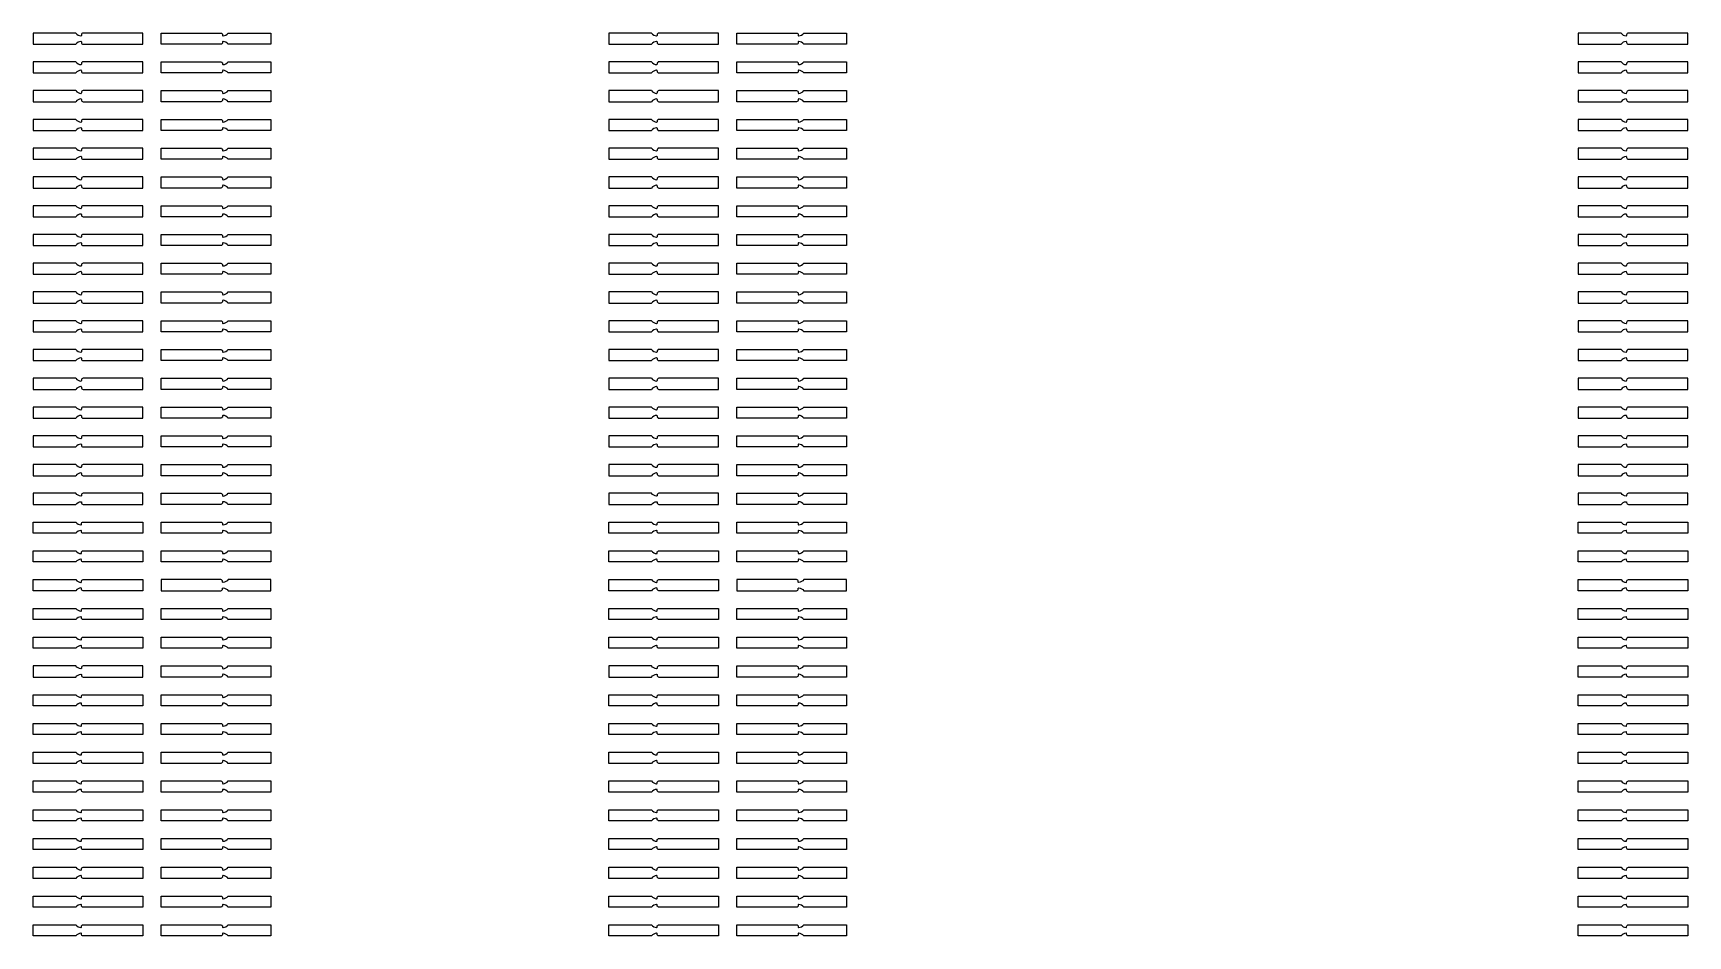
# Model space of a CAD drawing. Extents: x 15393 to 105743, y 58698 to 87977.
# Drawn here: x 58672 to 59563, y 59187 to 59673 of the extents above; entities that cross this region are included whole.
import ezdxf

# ---------------------------------------------------------------- set-up
doc = ezdxf.new("R2010")
doc.units = 13
doc.header["$MEASUREMENT"] = 0
doc.layers.add('Trap Layer', color=80, linetype='Continuous')

# ---------------------------------------------------------------- blocks, each defined once
blk = doc.blocks.new('*U144')
at = {"layer": 'Trap Layer'}
for p, q in [((2.5, 3), (-29.5, 3)), ((-29.5, 3), (-29.5, -3)), ((3.5, 1.76), (3.5, 2)), ((29.5, 3), (6.5, 3)), ((29.5, -3), (29.5, 3)), ((-29.5, -3), (2.5, -3)), ((3.5, -2), (3.5, -1.76)), ((6.5, -3), (29.5, -3))]:
    blk.add_line(p, q, dxfattribs=at)
for centre, radius, start, end in [((2.5, 2), 1, 0, 90), ((3.75, 1.76), 0.25, 180, 274.09604), ((3.5, 5.25), 3.75, 274.09604, 323.1301), ((2.5, -2), 1, 270, 0), ((3.75, -1.76), 0.25, 85.90396, 180), ((3.5, -5.25), 3.75, 36.8699, 85.90396)]:
    blk.add_arc(centre, radius, start, end, dxfattribs=at)
blk = doc.blocks.new('*U143')
at = {"layer": 'Trap Layer', "color": 0, "linetype": 'ByBlock', "lineweight": -2, "transparency": 16777216}
for p in [(0, 0), (0, -15.5), (0, -31), (0, -46.5), (0, -62), (0, -77.5), (0, -93), (0, -108.5), (0, -124), (0, -139.5), (0, -155), (0, -170.5), (0, -186), (0, -201.5), (0, -217), (0, -232.5)]:
    blk.add_blockref('*U144', p, dxfattribs=at)
blk = doc.blocks.new('*U148')
at = {"layer": 'Trap Layer'}
for p, q in [((2.5, 3), (-29.5, 3)), ((-29.5, 3), (-29.5, -3)), ((3.5, 1.76), (3.5, 2)), ((29.5, 3), (6.5, 3)), ((29.5, -3), (29.5, 3)), ((-29.5, -3), (2.5, -3)), ((3.5, -2), (3.5, -1.76)), ((6.5, -3), (29.5, -3))]:
    blk.add_line(p, q, dxfattribs=at)
for centre, radius, start, end in [((2.5, 2), 1, 0, 90), ((3.75, 1.76), 0.25, 180, 274.09604), ((3.5, 5.25), 3.75, 274.09604, 323.1301), ((2.5, -2), 1, 270, 0), ((3.75, -1.76), 0.25, 85.90396, 180), ((3.5, -5.25), 3.75, 36.8699, 85.90396)]:
    blk.add_arc(centre, radius, start, end, dxfattribs=at)
blk = doc.blocks.new('*U147')
at = {"layer": 'Trap Layer', "color": 0, "linetype": 'ByBlock', "lineweight": -2, "transparency": 16777216}
for p in [(0, 0), (0, -15.5), (0, -31), (0, -46.5), (0, -62), (0, -77.5), (0, -93), (0, -108.5), (0, -124), (0, -139.5), (0, -155), (0, -170.5), (0, -186), (0, -201.5), (0, -217), (0, -232.5)]:
    blk.add_blockref('*U148', p, dxfattribs=at)
blk = doc.blocks.new('*U151')
at = {"layer": 'Trap Layer'}
for p, q in [((2.5, 3), (-29.5, 3)), ((-29.5, 3), (-29.5, -3)), ((3.5, 1.76), (3.5, 2)), ((29.5, 3), (6.5, 3)), ((29.5, -3), (29.5, 3)), ((-29.5, -3), (2.5, -3)), ((3.5, -2), (3.5, -1.76)), ((6.5, -3), (29.5, -3))]:
    blk.add_line(p, q, dxfattribs=at)
for centre, radius, start, end in [((2.5, 2), 1, 0, 90), ((3.75, 1.76), 0.25, 180, 274.09604), ((3.5, 5.25), 3.75, 274.09604, 323.1301), ((2.5, -2), 1, 270, 0), ((3.75, -1.76), 0.25, 85.90396, 180), ((3.5, -5.25), 3.75, 36.8699, 85.90396)]:
    blk.add_arc(centre, radius, start, end, dxfattribs=at)
blk = doc.blocks.new('*U150')
at = {"layer": 'Trap Layer', "color": 0, "linetype": 'ByBlock', "lineweight": -2, "transparency": 16777216}
for p in [(0, 0), (0, -15.5), (0, -31), (0, -46.5), (0, -62), (0, -77.5), (0, -93), (0, -108.5), (0, -124), (0, -139.5), (0, -155), (0, -170.5), (0, -186), (0, -201.5), (0, -217), (0, -232.5)]:
    blk.add_blockref('*U151', p, dxfattribs=at)

msp = doc.modelspace()

# ---------------------------------------------------------------- linework, layer by layer
at = {"layer": 'Trap Layer'}
for points in [[(58774.58, 59671.54, 0.217277), (58777.31, 59673.03), (58800.31, 59673.03), (58800.31, 59667.03), (58777.31, 59667.03, 0.217277), (58774.58, 59668.52, 0.435311), (58774.31, 59668.27), (58774.31, 59668.03, -0.414214), (58773.31, 59667.03), (58741.31, 59667.03), (58741.31, 59673.03), (58773.31, 59673.03, -0.414214), (58774.31, 59672.03), (58774.31, 59671.79, 0.435311)], [(59084.58, 59671.54, 0.217277), (59087.31, 59673.03), (59110.31, 59673.03), (59110.31, 59667.03), (59087.31, 59667.03, 0.217277), (59084.58, 59668.52, 0.435311), (59084.31, 59668.27), (59084.31, 59668.03, -0.414214), (59083.31, 59667.03), (59051.31, 59667.03), (59051.31, 59673.03), (59083.31, 59673.03, -0.414214), (59084.31, 59672.03), (59084.31, 59671.79, 0.435311)], [(58774.58, 59656.04, 0.217277), (58777.31, 59657.53), (58800.31, 59657.53), (58800.31, 59651.53), (58777.31, 59651.53, 0.217277), (58774.58, 59653.02, 0.435311), (58774.31, 59652.77), (58774.31, 59652.53, -0.414214), (58773.31, 59651.53), (58741.31, 59651.53), (58741.31, 59657.53), (58773.31, 59657.53, -0.414214), (58774.31, 59656.53), (58774.31, 59656.29, 0.435311)], [(59084.58, 59656.04, 0.217277), (59087.31, 59657.53), (59110.31, 59657.53), (59110.31, 59651.53), (59087.31, 59651.53, 0.217277), (59084.58, 59653.02, 0.435311), (59084.31, 59652.77), (59084.31, 59652.53, -0.414214), (59083.31, 59651.53), (59051.31, 59651.53), (59051.31, 59657.53), (59083.31, 59657.53, -0.414214), (59084.31, 59656.53), (59084.31, 59656.29, 0.435311)], [(58777.31, 59636.03, 0.217277), (58774.58, 59637.52, 0.435311), (58774.31, 59637.27), (58774.31, 59637.03, -0.414214), (58773.31, 59636.03), (58741.31, 59636.03), (58741.31, 59642.03), (58773.31, 59642.03, -0.414214), (58774.31, 59641.03), (58774.31, 59640.79, 0.435311), (58774.58, 59640.54, 0.217277), (58777.31, 59642.03), (58800.31, 59642.03), (58800.31, 59636.03)], [(59087.31, 59636.03, 0.217277), (59084.58, 59637.52, 0.435311), (59084.31, 59637.27), (59084.31, 59637.03, -0.414214), (59083.31, 59636.03), (59051.31, 59636.03), (59051.31, 59642.03), (59083.31, 59642.03, -0.414214), (59084.31, 59641.03), (59084.31, 59640.79, 0.435311), (59084.58, 59640.54, 0.217277), (59087.31, 59642.03), (59110.31, 59642.03), (59110.31, 59636.03)], [(58774.58, 59625.04, 0.217277), (58777.31, 59626.53), (58800.31, 59626.53), (58800.31, 59620.53), (58777.31, 59620.53, 0.217277), (58774.58, 59622.02, 0.435311), (58774.31, 59621.77), (58774.31, 59621.53, -0.414214), (58773.31, 59620.53), (58741.31, 59620.53), (58741.31, 59626.53), (58773.31, 59626.53, -0.414214), (58774.31, 59625.53), (58774.31, 59625.29, 0.435311)], [(59084.58, 59625.04, 0.217277), (59087.31, 59626.53), (59110.31, 59626.53), (59110.31, 59620.53), (59087.31, 59620.53, 0.217277), (59084.58, 59622.02, 0.435311), (59084.31, 59621.77), (59084.31, 59621.53, -0.414214), (59083.31, 59620.53), (59051.31, 59620.53), (59051.31, 59626.53), (59083.31, 59626.53, -0.414214), (59084.31, 59625.53), (59084.31, 59625.29, 0.435311)], [(58774.58, 59609.54, 0.217277), (58777.31, 59611.03), (58800.31, 59611.03), (58800.31, 59605.03), (58777.31, 59605.03, 0.217277), (58774.58, 59606.52, 0.435311), (58774.31, 59606.27), (58774.31, 59606.03, -0.414214), (58773.31, 59605.03), (58741.31, 59605.03), (58741.31, 59611.03), (58773.31, 59611.03, -0.414214), (58774.31, 59610.03), (58774.31, 59609.79, 0.435311)], [(59084.58, 59609.54, 0.217277), (59087.31, 59611.03), (59110.31, 59611.03), (59110.31, 59605.03), (59087.31, 59605.03, 0.217277), (59084.58, 59606.52, 0.435311), (59084.31, 59606.27), (59084.31, 59606.03, -0.414214), (59083.31, 59605.03), (59051.31, 59605.03), (59051.31, 59611.03), (59083.31, 59611.03, -0.414214), (59084.31, 59610.03), (59084.31, 59609.79, 0.435311)], [(58774.58, 59594.04, 0.217277), (58777.31, 59595.53), (58800.31, 59595.53), (58800.31, 59589.53), (58777.31, 59589.53, 0.217277), (58774.58, 59591.02, 0.435311), (58774.31, 59590.77), (58774.31, 59590.53, -0.414214), (58773.31, 59589.53), (58741.31, 59589.53), (58741.31, 59595.53), (58773.31, 59595.53, -0.414214), (58774.31, 59594.53), (58774.31, 59594.29, 0.435311)], [(59084.58, 59594.04, 0.217277), (59087.31, 59595.53), (59110.31, 59595.53), (59110.31, 59589.53), (59087.31, 59589.53, 0.217277), (59084.58, 59591.02, 0.435311), (59084.31, 59590.77), (59084.31, 59590.53, -0.414214), (59083.31, 59589.53), (59051.31, 59589.53), (59051.31, 59595.53), (59083.31, 59595.53, -0.414214), (59084.31, 59594.53), (59084.31, 59594.29, 0.435311)], [(58774.58, 59578.54, 0.217277), (58777.31, 59580.03), (58800.31, 59580.03), (58800.31, 59574.03), (58777.31, 59574.03, 0.217277), (58774.58, 59575.52, 0.435311), (58774.31, 59575.27), (58774.31, 59575.03, -0.414214), (58773.31, 59574.03), (58741.31, 59574.03), (58741.31, 59580.03), (58773.31, 59580.03, -0.414214), (58774.31, 59579.03), (58774.31, 59578.79, 0.435311)], [(59084.58, 59578.54, 0.217277), (59087.31, 59580.03), (59110.31, 59580.03), (59110.31, 59574.03), (59087.31, 59574.03, 0.217277), (59084.58, 59575.52, 0.435311), (59084.31, 59575.27), (59084.31, 59575.03, -0.414214), (59083.31, 59574.03), (59051.31, 59574.03), (59051.31, 59580.03), (59083.31, 59580.03, -0.414214), (59084.31, 59579.03), (59084.31, 59578.79, 0.435311)], [(58774.58, 59563.04, 0.217277), (58777.31, 59564.53), (58800.31, 59564.53), (58800.31, 59558.53), (58777.31, 59558.53, 0.217277), (58774.58, 59560.02, 0.435311), (58774.31, 59559.77), (58774.31, 59559.53, -0.414214), (58773.31, 59558.53), (58741.31, 59558.53), (58741.31, 59564.53), (58773.31, 59564.53, -0.414214), (58774.31, 59563.53), (58774.31, 59563.29, 0.435311)], [(59084.58, 59563.04, 0.217277), (59087.31, 59564.53), (59110.31, 59564.53), (59110.31, 59558.53), (59087.31, 59558.53, 0.217277), (59084.58, 59560.02, 0.435311), (59084.31, 59559.77), (59084.31, 59559.53, -0.414214), (59083.31, 59558.53), (59051.31, 59558.53), (59051.31, 59564.53), (59083.31, 59564.53, -0.414214), (59084.31, 59563.53), (59084.31, 59563.29, 0.435311)], [(58774.58, 59547.54, 0.217277), (58777.31, 59549.03), (58800.31, 59549.03), (58800.31, 59543.03), (58777.31, 59543.03, 0.217277), (58774.58, 59544.52, 0.435311), (58774.31, 59544.27), (58774.31, 59544.03, -0.414214), (58773.31, 59543.03), (58741.31, 59543.03), (58741.31, 59549.03), (58773.31, 59549.03, -0.414214), (58774.31, 59548.03), (58774.31, 59547.79, 0.435311)], [(59084.58, 59547.54, 0.217277), (59087.31, 59549.03), (59110.31, 59549.03), (59110.31, 59543.03), (59087.31, 59543.03, 0.217277), (59084.58, 59544.52, 0.435311), (59084.31, 59544.27), (59084.31, 59544.03, -0.414214), (59083.31, 59543.03), (59051.31, 59543.03), (59051.31, 59549.03), (59083.31, 59549.03, -0.414214), (59084.31, 59548.03), (59084.31, 59547.79, 0.435311)], [(58774.58, 59532.04, 0.217277), (58777.31, 59533.53), (58800.31, 59533.53), (58800.31, 59527.53), (58777.31, 59527.53, 0.217277), (58774.58, 59529.02, 0.435311), (58774.31, 59528.77), (58774.31, 59528.53, -0.414214), (58773.31, 59527.53), (58741.31, 59527.53), (58741.31, 59533.53), (58773.31, 59533.53, -0.414214), (58774.31, 59532.53), (58774.31, 59532.29, 0.435311)], [(59084.58, 59532.04, 0.217277), (59087.31, 59533.53), (59110.31, 59533.53), (59110.31, 59527.53), (59087.31, 59527.53, 0.217277), (59084.58, 59529.02, 0.435311), (59084.31, 59528.77), (59084.31, 59528.53, -0.414214), (59083.31, 59527.53), (59051.31, 59527.53), (59051.31, 59533.53), (59083.31, 59533.53, -0.414214), (59084.31, 59532.53), (59084.31, 59532.29, 0.435311)], [(58774.58, 59516.54, 0.217277), (58777.31, 59518.03), (58800.31, 59518.03), (58800.31, 59512.03), (58777.31, 59512.03, 0.217277), (58774.58, 59513.52, 0.435311), (58774.31, 59513.27), (58774.31, 59513.03, -0.414214), (58773.31, 59512.03), (58741.31, 59512.03), (58741.31, 59518.03), (58773.31, 59518.03, -0.414214), (58774.31, 59517.03), (58774.31, 59516.79, 0.435311)], [(59084.58, 59516.54, 0.217277), (59087.31, 59518.03), (59110.31, 59518.03), (59110.31, 59512.03), (59087.31, 59512.03, 0.217277), (59084.58, 59513.52, 0.435311), (59084.31, 59513.27), (59084.31, 59513.03, -0.414214), (59083.31, 59512.03), (59051.31, 59512.03), (59051.31, 59518.03), (59083.31, 59518.03, -0.414214), (59084.31, 59517.03), (59084.31, 59516.79, 0.435311)], [(58774.58, 59501.04, 0.217277), (58777.31, 59502.53), (58800.31, 59502.53), (58800.31, 59496.53), (58777.31, 59496.53, 0.217277), (58774.58, 59498.02, 0.435311), (58774.31, 59497.77), (58774.31, 59497.53, -0.414214), (58773.31, 59496.53), (58741.31, 59496.53), (58741.31, 59502.53), (58773.31, 59502.53, -0.414214), (58774.31, 59501.53), (58774.31, 59501.29, 0.435311)], [(59084.58, 59501.04, 0.217277), (59087.31, 59502.53), (59110.31, 59502.53), (59110.31, 59496.53), (59087.31, 59496.53, 0.217277), (59084.58, 59498.02, 0.435311), (59084.31, 59497.77), (59084.31, 59497.53, -0.414214), (59083.31, 59496.53), (59051.31, 59496.53), (59051.31, 59502.53), (59083.31, 59502.53, -0.414214), (59084.31, 59501.53), (59084.31, 59501.29, 0.435311)], [(58774.58, 59485.54, 0.217277), (58777.31, 59487.03), (58800.31, 59487.03), (58800.31, 59481.03), (58777.31, 59481.03, 0.217277), (58774.58, 59482.52, 0.435311), (58774.31, 59482.27), (58774.31, 59482.03, -0.414214), (58773.31, 59481.03), (58741.31, 59481.03), (58741.31, 59487.03), (58773.31, 59487.03, -0.414214), (58774.31, 59486.03), (58774.31, 59485.79, 0.435311)], [(59084.58, 59485.54, 0.217277), (59087.31, 59487.03), (59110.31, 59487.03), (59110.31, 59481.03), (59087.31, 59481.03, 0.217277), (59084.58, 59482.52, 0.435311), (59084.31, 59482.27), (59084.31, 59482.03, -0.414214), (59083.31, 59481.03), (59051.31, 59481.03), (59051.31, 59487.03), (59083.31, 59487.03, -0.414214), (59084.31, 59486.03), (59084.31, 59485.79, 0.435311)], [(58774.58, 59470.04, 0.217277), (58777.31, 59471.53), (58800.31, 59471.53), (58800.31, 59465.53), (58777.31, 59465.53, 0.217277), (58774.58, 59467.02, 0.435311), (58774.31, 59466.77), (58774.31, 59466.53, -0.414214), (58773.31, 59465.53), (58741.31, 59465.53), (58741.31, 59471.53), (58773.31, 59471.53, -0.414214), (58774.31, 59470.53), (58774.31, 59470.29, 0.435311)], [(59084.58, 59470.04, 0.217277), (59087.31, 59471.53), (59110.31, 59471.53), (59110.31, 59465.53), (59087.31, 59465.53, 0.217277), (59084.58, 59467.02, 0.435311), (59084.31, 59466.77), (59084.31, 59466.53, -0.414214), (59083.31, 59465.53), (59051.31, 59465.53), (59051.31, 59471.53), (59083.31, 59471.53, -0.414214), (59084.31, 59470.53), (59084.31, 59470.29, 0.435311)], [(58774.58, 59454.54, 0.217277), (58777.31, 59456.03), (58800.31, 59456.03), (58800.31, 59450.03), (58777.31, 59450.03, 0.217277), (58774.58, 59451.52, 0.435311), (58774.31, 59451.27), (58774.31, 59451.03, -0.414214), (58773.31, 59450.03), (58741.31, 59450.03), (58741.31, 59456.03), (58773.31, 59456.03, -0.414214), (58774.31, 59455.03), (58774.31, 59454.79, 0.435311)], [(59084.58, 59454.54, 0.217277), (59087.31, 59456.03), (59110.31, 59456.03), (59110.31, 59450.03), (59087.31, 59450.03, 0.217277), (59084.58, 59451.52, 0.435311), (59084.31, 59451.27), (59084.31, 59451.03, -0.414214), (59083.31, 59450.03), (59051.31, 59450.03), (59051.31, 59456.03), (59083.31, 59456.03, -0.414214), (59084.31, 59455.03), (59084.31, 59454.79, 0.435311)], [(58774.58, 59439.04, 0.217277), (58777.31, 59440.53), (58800.31, 59440.53), (58800.31, 59434.53), (58777.31, 59434.53, 0.217277), (58774.58, 59436.02, 0.435311), (58774.31, 59435.77), (58774.31, 59435.53, -0.414214), (58773.31, 59434.53), (58741.31, 59434.53), (58741.31, 59440.53), (58773.31, 59440.53, -0.414214), (58774.31, 59439.53), (58774.31, 59439.29, 0.435311)], [(59084.58, 59439.04, 0.217277), (59087.31, 59440.53), (59110.31, 59440.53), (59110.31, 59434.53), (59087.31, 59434.53, 0.217277), (59084.58, 59436.02, 0.435311), (59084.31, 59435.77), (59084.31, 59435.53, -0.414214), (59083.31, 59434.53), (59051.31, 59434.53), (59051.31, 59440.53), (59083.31, 59440.53, -0.414214), (59084.31, 59439.53), (59084.31, 59439.29, 0.435311)], [(58698.31, 59423.79, -0.435311), (58698.04, 59423.54, -0.217277), (58695.31, 59425.03), (58672.31, 59425.03), (58672.31, 59419.03), (58695.31, 59419.03, -0.217277), (58698.04, 59420.52, -0.435311), (58698.31, 59420.27), (58698.31, 59420.03, 0.414214), (58699.31, 59419.03), (58731.31, 59419.03), (58731.31, 59425.03), (58699.31, 59425.03, 0.414214), (58698.31, 59424.03)], [(58774.58, 59423.54, 0.217277), (58777.31, 59425.03), (58800.31, 59425.03), (58800.31, 59419.03), (58777.31, 59419.03, 0.217277), (58774.58, 59420.52, 0.435311), (58774.31, 59420.27), (58774.31, 59420.03, -0.414214), (58773.31, 59419.03), (58741.31, 59419.03), (58741.31, 59425.03), (58773.31, 59425.03, -0.414214), (58774.31, 59424.03), (58774.31, 59423.79, 0.435311)], [(59008.31, 59423.79, -0.435311), (59008.04, 59423.54, -0.217277), (59005.31, 59425.03), (58982.31, 59425.03), (58982.31, 59419.03), (59005.31, 59419.03, -0.217277), (59008.04, 59420.52, -0.435311), (59008.31, 59420.27), (59008.31, 59420.03, 0.414214), (59009.31, 59419.03), (59041.31, 59419.03), (59041.31, 59425.03), (59009.31, 59425.03, 0.414214), (59008.31, 59424.03)], [(59084.58, 59423.54, 0.217277), (59087.31, 59425.03), (59110.31, 59425.03), (59110.31, 59419.03), (59087.31, 59419.03, 0.217277), (59084.58, 59420.52, 0.435311), (59084.31, 59420.27), (59084.31, 59420.03, -0.414214), (59083.31, 59419.03), (59051.31, 59419.03), (59051.31, 59425.03), (59083.31, 59425.03, -0.414214), (59084.31, 59424.03), (59084.31, 59423.79, 0.435311)], [(59530.31, 59423.79, -0.435311), (59530.04, 59423.54, -0.217277), (59527.31, 59425.03), (59504.31, 59425.03), (59504.31, 59419.03), (59527.31, 59419.03, -0.217277), (59530.04, 59420.52, -0.435311), (59530.31, 59420.27), (59530.31, 59420.03, 0.414214), (59531.31, 59419.03), (59563.31, 59419.03), (59563.31, 59425.03), (59531.31, 59425.03, 0.414214), (59530.31, 59424.03)], [(58698.04, 59405.02, 0.217277), (58695.31, 59403.53), (58672.31, 59403.53), (58672.31, 59409.53), (58695.31, 59409.53, 0.217277), (58698.04, 59408.04, 0.435311), (58698.31, 59408.29), (58698.31, 59408.53, -0.414214), (58699.31, 59409.53), (58731.31, 59409.53), (58731.31, 59403.53), (58699.31, 59403.53, -0.414214), (58698.31, 59404.53), (58698.31, 59404.77, 0.435311)], [(58774.58, 59408.04, 0.217277), (58777.31, 59409.53), (58800.31, 59409.53), (58800.31, 59403.53), (58777.31, 59403.53, 0.217277), (58774.58, 59405.02, 0.435311), (58774.31, 59404.77), (58774.31, 59404.53, -0.414214), (58773.31, 59403.53), (58741.31, 59403.53), (58741.31, 59409.53), (58773.31, 59409.53, -0.414214), (58774.31, 59408.53), (58774.31, 59408.29, 0.435311)], [(59008.04, 59405.02, 0.217277), (59005.31, 59403.53), (58982.31, 59403.53), (58982.31, 59409.53), (59005.31, 59409.53, 0.217277), (59008.04, 59408.04, 0.435311), (59008.31, 59408.29), (59008.31, 59408.53, -0.414214), (59009.31, 59409.53), (59041.31, 59409.53), (59041.31, 59403.53), (59009.31, 59403.53, -0.414214), (59008.31, 59404.53), (59008.31, 59404.77, 0.435311)], [(59084.58, 59408.04, 0.217277), (59087.31, 59409.53), (59110.31, 59409.53), (59110.31, 59403.53), (59087.31, 59403.53, 0.217277), (59084.58, 59405.02, 0.435311), (59084.31, 59404.77), (59084.31, 59404.53, -0.414214), (59083.31, 59403.53), (59051.31, 59403.53), (59051.31, 59409.53), (59083.31, 59409.53, -0.414214), (59084.31, 59408.53), (59084.31, 59408.29, 0.435311)], [(59530.04, 59405.02, 0.217277), (59527.31, 59403.53), (59504.31, 59403.53), (59504.31, 59409.53), (59527.31, 59409.53, 0.217277), (59530.04, 59408.04, 0.435311), (59530.31, 59408.29), (59530.31, 59408.53, -0.414214), (59531.31, 59409.53), (59563.31, 59409.53), (59563.31, 59403.53), (59531.31, 59403.53, -0.414214), (59530.31, 59404.53), (59530.31, 59404.77, 0.435311)], [(58698.04, 59389.52, 0.217277), (58695.31, 59388.03), (58672.31, 59388.03), (58672.31, 59394.03), (58695.31, 59394.03, 0.217277), (58698.04, 59392.54, 0.435311), (58698.31, 59392.79), (58698.31, 59393.03, -0.414214), (58699.31, 59394.03), (58731.31, 59394.03), (58731.31, 59388.03), (58699.31, 59388.03, -0.414214), (58698.31, 59389.03), (58698.31, 59389.27, 0.435311)], [(58774.58, 59392.54, 0.217277), (58777.31, 59394.03), (58800.31, 59394.03), (58800.31, 59388.03), (58777.31, 59388.03, 0.217277), (58774.58, 59389.52, 0.435311), (58774.31, 59389.27), (58774.31, 59389.03, -0.414214), (58773.31, 59388.03), (58741.31, 59388.03), (58741.31, 59394.03), (58773.31, 59394.03, -0.414214), (58774.31, 59393.03), (58774.31, 59392.79, 0.435311)], [(59008.04, 59389.52, 0.217277), (59005.31, 59388.03), (58982.31, 59388.03), (58982.31, 59394.03), (59005.31, 59394.03, 0.217277), (59008.04, 59392.54, 0.435311), (59008.31, 59392.79), (59008.31, 59393.03, -0.414214), (59009.31, 59394.03), (59041.31, 59394.03), (59041.31, 59388.03), (59009.31, 59388.03, -0.414214), (59008.31, 59389.03), (59008.31, 59389.27, 0.435311)], [(59084.58, 59392.54, 0.217277), (59087.31, 59394.03), (59110.31, 59394.03), (59110.31, 59388.03), (59087.31, 59388.03, 0.217277), (59084.58, 59389.52, 0.435311), (59084.31, 59389.27), (59084.31, 59389.03, -0.414214), (59083.31, 59388.03), (59051.31, 59388.03), (59051.31, 59394.03), (59083.31, 59394.03, -0.414214), (59084.31, 59393.03), (59084.31, 59392.79, 0.435311)], [(59530.04, 59389.52, 0.217277), (59527.31, 59388.03), (59504.31, 59388.03), (59504.31, 59394.03), (59527.31, 59394.03, 0.217277), (59530.04, 59392.54, 0.435311), (59530.31, 59392.79), (59530.31, 59393.03, -0.414214), (59531.31, 59394.03), (59563.31, 59394.03), (59563.31, 59388.03), (59531.31, 59388.03, -0.414214), (59530.31, 59389.03), (59530.31, 59389.27, 0.435311)], [(58698.04, 59374.02, 0.217277), (58695.31, 59372.53), (58672.31, 59372.53), (58672.31, 59378.53), (58695.31, 59378.53, 0.217277), (58698.04, 59377.04, 0.435311), (58698.31, 59377.29), (58698.31, 59377.53, -0.414214), (58699.31, 59378.53), (58731.31, 59378.53), (58731.31, 59372.53), (58699.31, 59372.53, -0.414214), (58698.31, 59373.53), (58698.31, 59373.77, 0.435311)], [(58774.58, 59374.02, -0.217277), (58777.31, 59372.53), (58800.31, 59372.53), (58800.31, 59378.53), (58777.31, 59378.53, -0.217277), (58774.58, 59377.04, -0.435311), (58774.31, 59377.29), (58774.31, 59377.53, 0.414214), (58773.31, 59378.53), (58741.31, 59378.53), (58741.31, 59372.53), (58773.31, 59372.53, 0.414214), (58774.31, 59373.53), (58774.31, 59373.77, -0.435311)], [(59008.04, 59374.02, 0.217277), (59005.31, 59372.53), (58982.31, 59372.53), (58982.31, 59378.53), (59005.31, 59378.53, 0.217277), (59008.04, 59377.04, 0.435311), (59008.31, 59377.29), (59008.31, 59377.53, -0.414214), (59009.31, 59378.53), (59041.31, 59378.53), (59041.31, 59372.53), (59009.31, 59372.53, -0.414214), (59008.31, 59373.53), (59008.31, 59373.77, 0.435311)], [(59084.58, 59374.02, -0.217277), (59087.31, 59372.53), (59110.31, 59372.53), (59110.31, 59378.53), (59087.31, 59378.53, -0.217277), (59084.58, 59377.04, -0.435311), (59084.31, 59377.29), (59084.31, 59377.53, 0.414214), (59083.31, 59378.53), (59051.31, 59378.53), (59051.31, 59372.53), (59083.31, 59372.53, 0.414214), (59084.31, 59373.53), (59084.31, 59373.77, -0.435311)], [(59530.04, 59374.02, 0.217277), (59527.31, 59372.53), (59504.31, 59372.53), (59504.31, 59378.53), (59527.31, 59378.53, 0.217277), (59530.04, 59377.04, 0.435311), (59530.31, 59377.29), (59530.31, 59377.53, -0.414214), (59531.31, 59378.53), (59563.31, 59378.53), (59563.31, 59372.53), (59531.31, 59372.53, -0.414214), (59530.31, 59373.53), (59530.31, 59373.77, 0.435311)], [(58698.04, 59358.52, 0.217277), (58695.31, 59357.03), (58672.31, 59357.03), (58672.31, 59363.03), (58695.31, 59363.03, 0.217277), (58698.04, 59361.54, 0.435311), (58698.31, 59361.79), (58698.31, 59362.03, -0.414214), (58699.31, 59363.03), (58731.31, 59363.03), (58731.31, 59357.03), (58699.31, 59357.03, -0.414214), (58698.31, 59358.03), (58698.31, 59358.27, 0.435311)], [(58774.58, 59361.54, 0.217277), (58777.31, 59363.03), (58800.31, 59363.03), (58800.31, 59357.03), (58777.31, 59357.03, 0.217277), (58774.58, 59358.52, 0.435311), (58774.31, 59358.27), (58774.31, 59358.03, -0.414214), (58773.31, 59357.03), (58741.31, 59357.03), (58741.31, 59363.03), (58773.31, 59363.03, -0.414214), (58774.31, 59362.03), (58774.31, 59361.79, 0.435311)], [(59008.04, 59358.52, 0.217277), (59005.31, 59357.03), (58982.31, 59357.03), (58982.31, 59363.03), (59005.31, 59363.03, 0.217277), (59008.04, 59361.54, 0.435311), (59008.31, 59361.79), (59008.31, 59362.03, -0.414214), (59009.31, 59363.03), (59041.31, 59363.03), (59041.31, 59357.03), (59009.31, 59357.03, -0.414214), (59008.31, 59358.03), (59008.31, 59358.27, 0.435311)], [(59084.58, 59361.54, 0.217277), (59087.31, 59363.03), (59110.31, 59363.03), (59110.31, 59357.03), (59087.31, 59357.03, 0.217277), (59084.58, 59358.52, 0.435311), (59084.31, 59358.27), (59084.31, 59358.03, -0.414214), (59083.31, 59357.03), (59051.31, 59357.03), (59051.31, 59363.03), (59083.31, 59363.03, -0.414214), (59084.31, 59362.03), (59084.31, 59361.79, 0.435311)], [(59530.04, 59358.52, 0.217277), (59527.31, 59357.03), (59504.31, 59357.03), (59504.31, 59363.03), (59527.31, 59363.03, 0.217277), (59530.04, 59361.54, 0.435311), (59530.31, 59361.79), (59530.31, 59362.03, -0.414214), (59531.31, 59363.03), (59563.31, 59363.03), (59563.31, 59357.03), (59531.31, 59357.03, -0.414214), (59530.31, 59358.03), (59530.31, 59358.27, 0.435311)], [(58698.04, 59343.02, 0.217277), (58695.31, 59341.53), (58672.31, 59341.53), (58672.31, 59347.53), (58695.31, 59347.53, 0.217277), (58698.04, 59346.04, 0.435311), (58698.31, 59346.29), (58698.31, 59346.53, -0.414214), (58699.31, 59347.53), (58731.31, 59347.53), (58731.31, 59341.53), (58699.31, 59341.53, -0.414214), (58698.31, 59342.53), (58698.31, 59342.77, 0.435311)], [(58774.58, 59346.04, 0.217277), (58777.31, 59347.53), (58800.31, 59347.53), (58800.31, 59341.53), (58777.31, 59341.53, 0.217277), (58774.58, 59343.02, 0.435311), (58774.31, 59342.77), (58774.31, 59342.53, -0.414214), (58773.31, 59341.53), (58741.31, 59341.53), (58741.31, 59347.53), (58773.31, 59347.53, -0.414214), (58774.31, 59346.53), (58774.31, 59346.29, 0.435311)], [(59008.04, 59343.02, 0.217277), (59005.31, 59341.53), (58982.31, 59341.53), (58982.31, 59347.53), (59005.31, 59347.53, 0.217277), (59008.04, 59346.04, 0.435311), (59008.31, 59346.29), (59008.31, 59346.53, -0.414214), (59009.31, 59347.53), (59041.31, 59347.53), (59041.31, 59341.53), (59009.31, 59341.53, -0.414214), (59008.31, 59342.53), (59008.31, 59342.77, 0.435311)], [(59084.58, 59346.04, 0.217277), (59087.31, 59347.53), (59110.31, 59347.53), (59110.31, 59341.53), (59087.31, 59341.53, 0.217277), (59084.58, 59343.02, 0.435311), (59084.31, 59342.77), (59084.31, 59342.53, -0.414214), (59083.31, 59341.53), (59051.31, 59341.53), (59051.31, 59347.53), (59083.31, 59347.53, -0.414214), (59084.31, 59346.53), (59084.31, 59346.29, 0.435311)], [(59530.04, 59343.02, 0.217277), (59527.31, 59341.53), (59504.31, 59341.53), (59504.31, 59347.53), (59527.31, 59347.53, 0.217277), (59530.04, 59346.04, 0.435311), (59530.31, 59346.29), (59530.31, 59346.53, -0.414214), (59531.31, 59347.53), (59563.31, 59347.53), (59563.31, 59341.53), (59531.31, 59341.53, -0.414214), (59530.31, 59342.53), (59530.31, 59342.77, 0.435311)], [(58672.31, 59326.03), (58695.31, 59326.03, -0.217277), (58698.04, 59327.52, -0.435311), (58698.31, 59327.27), (58698.31, 59327.03, 0.414214), (58699.31, 59326.03), (58731.31, 59326.03), (58731.31, 59332.03), (58699.31, 59332.03, 0.414214), (58698.31, 59331.03), (58698.31, 59330.79, -0.435311), (58698.04, 59330.54, -0.217277), (58695.31, 59332.03), (58672.31, 59332.03)], [(58774.58, 59330.54, 0.217277), (58777.31, 59332.03), (58800.31, 59332.03), (58800.31, 59326.03), (58777.31, 59326.03, 0.217277), (58774.58, 59327.52, 0.435311), (58774.31, 59327.27), (58774.31, 59327.03, -0.414214), (58773.31, 59326.03), (58741.31, 59326.03), (58741.31, 59332.03), (58773.31, 59332.03, -0.414214), (58774.31, 59331.03), (58774.31, 59330.79, 0.435311)], [(58982.31, 59326.03), (59005.31, 59326.03, -0.217277), (59008.04, 59327.52, -0.435311), (59008.31, 59327.27), (59008.31, 59327.03, 0.414214), (59009.31, 59326.03), (59041.31, 59326.03), (59041.31, 59332.03), (59009.31, 59332.03, 0.414214), (59008.31, 59331.03), (59008.31, 59330.79, -0.435311), (59008.04, 59330.54, -0.217277), (59005.31, 59332.03), (58982.31, 59332.03)], [(59084.58, 59330.54, 0.217277), (59087.31, 59332.03), (59110.31, 59332.03), (59110.31, 59326.03), (59087.31, 59326.03, 0.217277), (59084.58, 59327.52, 0.435311), (59084.31, 59327.27), (59084.31, 59327.03, -0.414214), (59083.31, 59326.03), (59051.31, 59326.03), (59051.31, 59332.03), (59083.31, 59332.03, -0.414214), (59084.31, 59331.03), (59084.31, 59330.79, 0.435311)], [(59530.04, 59327.52, 0.217277), (59527.31, 59326.03), (59504.31, 59326.03), (59504.31, 59332.03), (59527.31, 59332.03, 0.217277), (59530.04, 59330.54, 0.435311), (59530.31, 59330.79), (59530.31, 59331.03, -0.414214), (59531.31, 59332.03), (59563.31, 59332.03), (59563.31, 59326.03), (59531.31, 59326.03, -0.414214), (59530.31, 59327.03), (59530.31, 59327.27, 0.435311)], [(58698.04, 59312.02, 0.217277), (58695.31, 59310.53), (58672.31, 59310.53), (58672.31, 59316.53), (58695.31, 59316.53, 0.217277), (58698.04, 59315.04, 0.435311), (58698.31, 59315.29), (58698.31, 59315.53, -0.414214), (58699.31, 59316.53), (58731.31, 59316.53), (58731.31, 59310.53), (58699.31, 59310.53, -0.414214), (58698.31, 59311.53), (58698.31, 59311.77, 0.435311)], [(58774.58, 59315.04, 0.217277), (58777.31, 59316.53), (58800.31, 59316.53), (58800.31, 59310.53), (58777.31, 59310.53, 0.217277), (58774.58, 59312.02, 0.435311), (58774.31, 59311.77), (58774.31, 59311.53, -0.414214), (58773.31, 59310.53), (58741.31, 59310.53), (58741.31, 59316.53), (58773.31, 59316.53, -0.414214), (58774.31, 59315.53), (58774.31, 59315.29, 0.435311)], [(59008.04, 59312.02, 0.217277), (59005.31, 59310.53), (58982.31, 59310.53), (58982.31, 59316.53), (59005.31, 59316.53, 0.217277), (59008.04, 59315.04, 0.435311), (59008.31, 59315.29), (59008.31, 59315.53, -0.414214), (59009.31, 59316.53), (59041.31, 59316.53), (59041.31, 59310.53), (59009.31, 59310.53, -0.414214), (59008.31, 59311.53), (59008.31, 59311.77, 0.435311)], [(59084.58, 59315.04, 0.217277), (59087.31, 59316.53), (59110.31, 59316.53), (59110.31, 59310.53), (59087.31, 59310.53, 0.217277), (59084.58, 59312.02, 0.435311), (59084.31, 59311.77), (59084.31, 59311.53, -0.414214), (59083.31, 59310.53), (59051.31, 59310.53), (59051.31, 59316.53), (59083.31, 59316.53, -0.414214), (59084.31, 59315.53), (59084.31, 59315.29, 0.435311)], [(59530.04, 59312.02, 0.217277), (59527.31, 59310.53), (59504.31, 59310.53), (59504.31, 59316.53), (59527.31, 59316.53, 0.217277), (59530.04, 59315.04, 0.435311), (59530.31, 59315.29), (59530.31, 59315.53, -0.414214), (59531.31, 59316.53), (59563.31, 59316.53), (59563.31, 59310.53), (59531.31, 59310.53, -0.414214), (59530.31, 59311.53), (59530.31, 59311.77, 0.435311)], [(58698.04, 59296.52, 0.217277), (58695.31, 59295.03), (58672.31, 59295.03), (58672.31, 59301.03), (58695.31, 59301.03, 0.217277), (58698.04, 59299.54, 0.435311), (58698.31, 59299.79), (58698.31, 59300.03, -0.414214), (58699.31, 59301.03), (58731.31, 59301.03), (58731.31, 59295.03), (58699.31, 59295.03, -0.414214), (58698.31, 59296.03), (58698.31, 59296.27, 0.435311)], [(58774.58, 59299.54, 0.217277), (58777.31, 59301.03), (58800.31, 59301.03), (58800.31, 59295.03), (58777.31, 59295.03, 0.217277), (58774.58, 59296.52, 0.435311), (58774.31, 59296.27), (58774.31, 59296.03, -0.414214), (58773.31, 59295.03), (58741.31, 59295.03), (58741.31, 59301.03), (58773.31, 59301.03, -0.414214), (58774.31, 59300.03), (58774.31, 59299.79, 0.435311)], [(59008.04, 59296.52, 0.217277), (59005.31, 59295.03), (58982.31, 59295.03), (58982.31, 59301.03), (59005.31, 59301.03, 0.217277), (59008.04, 59299.54, 0.435311), (59008.31, 59299.79), (59008.31, 59300.03, -0.414214), (59009.31, 59301.03), (59041.31, 59301.03), (59041.31, 59295.03), (59009.31, 59295.03, -0.414214), (59008.31, 59296.03), (59008.31, 59296.27, 0.435311)], [(59084.58, 59299.54, 0.217277), (59087.31, 59301.03), (59110.31, 59301.03), (59110.31, 59295.03), (59087.31, 59295.03, 0.217277), (59084.58, 59296.52, 0.435311), (59084.31, 59296.27), (59084.31, 59296.03, -0.414214), (59083.31, 59295.03), (59051.31, 59295.03), (59051.31, 59301.03), (59083.31, 59301.03, -0.414214), (59084.31, 59300.03), (59084.31, 59299.79, 0.435311)], [(59530.04, 59296.52, 0.217277), (59527.31, 59295.03), (59504.31, 59295.03), (59504.31, 59301.03), (59527.31, 59301.03, 0.217277), (59530.04, 59299.54, 0.435311), (59530.31, 59299.79), (59530.31, 59300.03, -0.414214), (59531.31, 59301.03), (59563.31, 59301.03), (59563.31, 59295.03), (59531.31, 59295.03, -0.414214), (59530.31, 59296.03), (59530.31, 59296.27, 0.435311)], [(58698.04, 59281.02, 0.217277), (58695.31, 59279.53), (58672.31, 59279.53), (58672.31, 59285.53), (58695.31, 59285.53, 0.217277), (58698.04, 59284.04, 0.435311), (58698.31, 59284.29), (58698.31, 59284.53, -0.414214), (58699.31, 59285.53), (58731.31, 59285.53), (58731.31, 59279.53), (58699.31, 59279.53, -0.414214), (58698.31, 59280.53), (58698.31, 59280.77, 0.435311)], [(58774.58, 59284.04, 0.217277), (58777.31, 59285.53), (58800.31, 59285.53), (58800.31, 59279.53), (58777.31, 59279.53, 0.217277), (58774.58, 59281.02, 0.435311), (58774.31, 59280.77), (58774.31, 59280.53, -0.414214), (58773.31, 59279.53), (58741.31, 59279.53), (58741.31, 59285.53), (58773.31, 59285.53, -0.414214), (58774.31, 59284.53), (58774.31, 59284.29, 0.435311)], [(59008.04, 59281.02, 0.217277), (59005.31, 59279.53), (58982.31, 59279.53), (58982.31, 59285.53), (59005.31, 59285.53, 0.217277), (59008.04, 59284.04, 0.435311), (59008.31, 59284.29), (59008.31, 59284.53, -0.414214), (59009.31, 59285.53), (59041.31, 59285.53), (59041.31, 59279.53), (59009.31, 59279.53, -0.414214), (59008.31, 59280.53), (59008.31, 59280.77, 0.435311)], [(59084.58, 59284.04, 0.217277), (59087.31, 59285.53), (59110.31, 59285.53), (59110.31, 59279.53), (59087.31, 59279.53, 0.217277), (59084.58, 59281.02, 0.435311), (59084.31, 59280.77), (59084.31, 59280.53, -0.414214), (59083.31, 59279.53), (59051.31, 59279.53), (59051.31, 59285.53), (59083.31, 59285.53, -0.414214), (59084.31, 59284.53), (59084.31, 59284.29, 0.435311)], [(59530.04, 59281.02, 0.217277), (59527.31, 59279.53), (59504.31, 59279.53), (59504.31, 59285.53), (59527.31, 59285.53, 0.217277), (59530.04, 59284.04, 0.435311), (59530.31, 59284.29), (59530.31, 59284.53, -0.414214), (59531.31, 59285.53), (59563.31, 59285.53), (59563.31, 59279.53), (59531.31, 59279.53, -0.414214), (59530.31, 59280.53), (59530.31, 59280.77, 0.435311)], [(58698.04, 59265.52, 0.217277), (58695.31, 59264.03), (58672.31, 59264.03), (58672.31, 59270.03), (58695.31, 59270.03, 0.217277), (58698.04, 59268.54, 0.435311), (58698.31, 59268.79), (58698.31, 59269.03, -0.414214), (58699.31, 59270.03), (58731.31, 59270.03), (58731.31, 59264.03), (58699.31, 59264.03, -0.414214), (58698.31, 59265.03), (58698.31, 59265.27, 0.435311)], [(58774.58, 59268.54, 0.217277), (58777.31, 59270.03), (58800.31, 59270.03), (58800.31, 59264.03), (58777.31, 59264.03, 0.217277), (58774.58, 59265.52, 0.435311), (58774.31, 59265.27), (58774.31, 59265.03, -0.414214), (58773.31, 59264.03), (58741.31, 59264.03), (58741.31, 59270.03), (58773.31, 59270.03, -0.414214), (58774.31, 59269.03), (58774.31, 59268.79, 0.435311)], [(59008.04, 59265.52, 0.217277), (59005.31, 59264.03), (58982.31, 59264.03), (58982.31, 59270.03), (59005.31, 59270.03, 0.217277), (59008.04, 59268.54, 0.435311), (59008.31, 59268.79), (59008.31, 59269.03, -0.414214), (59009.31, 59270.03), (59041.31, 59270.03), (59041.31, 59264.03), (59009.31, 59264.03, -0.414214), (59008.31, 59265.03), (59008.31, 59265.27, 0.435311)], [(59084.58, 59268.54, 0.217277), (59087.31, 59270.03), (59110.31, 59270.03), (59110.31, 59264.03), (59087.31, 59264.03, 0.217277), (59084.58, 59265.52, 0.435311), (59084.31, 59265.27), (59084.31, 59265.03, -0.414214), (59083.31, 59264.03), (59051.31, 59264.03), (59051.31, 59270.03), (59083.31, 59270.03, -0.414214), (59084.31, 59269.03), (59084.31, 59268.79, 0.435311)], [(59530.04, 59265.52, 0.217277), (59527.31, 59264.03), (59504.31, 59264.03), (59504.31, 59270.03), (59527.31, 59270.03, 0.217277), (59530.04, 59268.54, 0.435311), (59530.31, 59268.79), (59530.31, 59269.03, -0.414214), (59531.31, 59270.03), (59563.31, 59270.03), (59563.31, 59264.03), (59531.31, 59264.03, -0.414214), (59530.31, 59265.03), (59530.31, 59265.27, 0.435311)], [(58698.04, 59250.02, 0.217277), (58695.31, 59248.53), (58672.31, 59248.53), (58672.31, 59254.53), (58695.31, 59254.53, 0.217277), (58698.04, 59253.04, 0.435311), (58698.31, 59253.29), (58698.31, 59253.53, -0.414214), (58699.31, 59254.53), (58731.31, 59254.53), (58731.31, 59248.53), (58699.31, 59248.53, -0.414214), (58698.31, 59249.53), (58698.31, 59249.77, 0.435311)], [(58774.58, 59253.04, 0.217277), (58777.31, 59254.53), (58800.31, 59254.53), (58800.31, 59248.53), (58777.31, 59248.53, 0.217277), (58774.58, 59250.02, 0.435311), (58774.31, 59249.77), (58774.31, 59249.53, -0.414214), (58773.31, 59248.53), (58741.31, 59248.53), (58741.31, 59254.53), (58773.31, 59254.53, -0.414214), (58774.31, 59253.53), (58774.31, 59253.29, 0.435311)], [(59008.04, 59250.02, 0.217277), (59005.31, 59248.53), (58982.31, 59248.53), (58982.31, 59254.53), (59005.31, 59254.53, 0.217277), (59008.04, 59253.04, 0.435311), (59008.31, 59253.29), (59008.31, 59253.53, -0.414214), (59009.31, 59254.53), (59041.31, 59254.53), (59041.31, 59248.53), (59009.31, 59248.53, -0.414214), (59008.31, 59249.53), (59008.31, 59249.77, 0.435311)], [(59084.58, 59253.04, 0.217277), (59087.31, 59254.53), (59110.31, 59254.53), (59110.31, 59248.53), (59087.31, 59248.53, 0.217277), (59084.58, 59250.02, 0.435311), (59084.31, 59249.77), (59084.31, 59249.53, -0.414214), (59083.31, 59248.53), (59051.31, 59248.53), (59051.31, 59254.53), (59083.31, 59254.53, -0.414214), (59084.31, 59253.53), (59084.31, 59253.29, 0.435311)], [(59530.04, 59250.02, 0.217277), (59527.31, 59248.53), (59504.31, 59248.53), (59504.31, 59254.53), (59527.31, 59254.53, 0.217277), (59530.04, 59253.04, 0.435311), (59530.31, 59253.29), (59530.31, 59253.53, -0.414214), (59531.31, 59254.53), (59563.31, 59254.53), (59563.31, 59248.53), (59531.31, 59248.53, -0.414214), (59530.31, 59249.53), (59530.31, 59249.77, 0.435311)], [(58698.04, 59234.52, 0.217277), (58695.31, 59233.03), (58672.31, 59233.03), (58672.31, 59239.03), (58695.31, 59239.03, 0.217277), (58698.04, 59237.54, 0.435311), (58698.31, 59237.79), (58698.31, 59238.03, -0.414214), (58699.31, 59239.03), (58731.31, 59239.03), (58731.31, 59233.03), (58699.31, 59233.03, -0.414214), (58698.31, 59234.03), (58698.31, 59234.27, 0.435311)], [(58774.58, 59237.54, 0.217277), (58777.31, 59239.03), (58800.31, 59239.03), (58800.31, 59233.03), (58777.31, 59233.03, 0.217277), (58774.58, 59234.52, 0.435311), (58774.31, 59234.27), (58774.31, 59234.03, -0.414214), (58773.31, 59233.03), (58741.31, 59233.03), (58741.31, 59239.03), (58773.31, 59239.03, -0.414214), (58774.31, 59238.03), (58774.31, 59237.79, 0.435311)], [(59008.04, 59234.52, 0.217277), (59005.31, 59233.03), (58982.31, 59233.03), (58982.31, 59239.03), (59005.31, 59239.03, 0.217277), (59008.04, 59237.54, 0.435311), (59008.31, 59237.79), (59008.31, 59238.03, -0.414214), (59009.31, 59239.03), (59041.31, 59239.03), (59041.31, 59233.03), (59009.31, 59233.03, -0.414214), (59008.31, 59234.03), (59008.31, 59234.27, 0.435311)], [(59084.58, 59237.54, 0.217277), (59087.31, 59239.03), (59110.31, 59239.03), (59110.31, 59233.03), (59087.31, 59233.03, 0.217277), (59084.58, 59234.52, 0.435311), (59084.31, 59234.27), (59084.31, 59234.03, -0.414214), (59083.31, 59233.03), (59051.31, 59233.03), (59051.31, 59239.03), (59083.31, 59239.03, -0.414214), (59084.31, 59238.03), (59084.31, 59237.79, 0.435311)], [(59530.04, 59234.52, 0.217277), (59527.31, 59233.03), (59504.31, 59233.03), (59504.31, 59239.03), (59527.31, 59239.03, 0.217277), (59530.04, 59237.54, 0.435311), (59530.31, 59237.79), (59530.31, 59238.03, -0.414214), (59531.31, 59239.03), (59563.31, 59239.03), (59563.31, 59233.03), (59531.31, 59233.03, -0.414214), (59530.31, 59234.03), (59530.31, 59234.27, 0.435311)], [(58698.04, 59219.02, 0.217277), (58695.31, 59217.53), (58672.31, 59217.53), (58672.31, 59223.53), (58695.31, 59223.53, 0.217277), (58698.04, 59222.04, 0.435311), (58698.31, 59222.29), (58698.31, 59222.53, -0.414214), (58699.31, 59223.53), (58731.31, 59223.53), (58731.31, 59217.53), (58699.31, 59217.53, -0.414214), (58698.31, 59218.53), (58698.31, 59218.77, 0.435311)], [(58774.58, 59222.04, 0.217277), (58777.31, 59223.53), (58800.31, 59223.53), (58800.31, 59217.53), (58777.31, 59217.53, 0.217277), (58774.58, 59219.02, 0.435311), (58774.31, 59218.77), (58774.31, 59218.53, -0.414214), (58773.31, 59217.53), (58741.31, 59217.53), (58741.31, 59223.53), (58773.31, 59223.53, -0.414214), (58774.31, 59222.53), (58774.31, 59222.29, 0.435311)], [(59008.04, 59219.02, 0.217277), (59005.31, 59217.53), (58982.31, 59217.53), (58982.31, 59223.53), (59005.31, 59223.53, 0.217277), (59008.04, 59222.04, 0.435311), (59008.31, 59222.29), (59008.31, 59222.53, -0.414214), (59009.31, 59223.53), (59041.31, 59223.53), (59041.31, 59217.53), (59009.31, 59217.53, -0.414214), (59008.31, 59218.53), (59008.31, 59218.77, 0.435311)], [(59084.58, 59222.04, 0.217277), (59087.31, 59223.53), (59110.31, 59223.53), (59110.31, 59217.53), (59087.31, 59217.53, 0.217277), (59084.58, 59219.02, 0.435311), (59084.31, 59218.77), (59084.31, 59218.53, -0.414214), (59083.31, 59217.53), (59051.31, 59217.53), (59051.31, 59223.53), (59083.31, 59223.53, -0.414214), (59084.31, 59222.53), (59084.31, 59222.29, 0.435311)], [(59530.04, 59219.02, 0.217277), (59527.31, 59217.53), (59504.31, 59217.53), (59504.31, 59223.53), (59527.31, 59223.53, 0.217277), (59530.04, 59222.04, 0.435311), (59530.31, 59222.29), (59530.31, 59222.53, -0.414214), (59531.31, 59223.53), (59563.31, 59223.53), (59563.31, 59217.53), (59531.31, 59217.53, -0.414214), (59530.31, 59218.53), (59530.31, 59218.77, 0.435311)], [(58698.04, 59203.52, 0.217277), (58695.31, 59202.03), (58672.31, 59202.03), (58672.31, 59208.03), (58695.31, 59208.03, 0.217277), (58698.04, 59206.54, 0.435311), (58698.31, 59206.79), (58698.31, 59207.03, -0.414214), (58699.31, 59208.03), (58731.31, 59208.03), (58731.31, 59202.03), (58699.31, 59202.03, -0.414214), (58698.31, 59203.03), (58698.31, 59203.27, 0.435311)], [(58774.58, 59206.54, 0.217277), (58777.31, 59208.03), (58800.31, 59208.03), (58800.31, 59202.03), (58777.31, 59202.03, 0.217277), (58774.58, 59203.52, 0.435311), (58774.31, 59203.27), (58774.31, 59203.03, -0.414214), (58773.31, 59202.03), (58741.31, 59202.03), (58741.31, 59208.03), (58773.31, 59208.03, -0.414214), (58774.31, 59207.03), (58774.31, 59206.79, 0.435311)], [(59008.04, 59203.52, 0.217277), (59005.31, 59202.03), (58982.31, 59202.03), (58982.31, 59208.03), (59005.31, 59208.03, 0.217277), (59008.04, 59206.54, 0.435311), (59008.31, 59206.79), (59008.31, 59207.03, -0.414214), (59009.31, 59208.03), (59041.31, 59208.03), (59041.31, 59202.03), (59009.31, 59202.03, -0.414214), (59008.31, 59203.03), (59008.31, 59203.27, 0.435311)], [(59084.58, 59206.54, 0.217277), (59087.31, 59208.03), (59110.31, 59208.03), (59110.31, 59202.03), (59087.31, 59202.03, 0.217277), (59084.58, 59203.52, 0.435311), (59084.31, 59203.27), (59084.31, 59203.03, -0.414214), (59083.31, 59202.03), (59051.31, 59202.03), (59051.31, 59208.03), (59083.31, 59208.03, -0.414214), (59084.31, 59207.03), (59084.31, 59206.79, 0.435311)], [(59530.04, 59203.52, 0.217277), (59527.31, 59202.03), (59504.31, 59202.03), (59504.31, 59208.03), (59527.31, 59208.03, 0.217277), (59530.04, 59206.54, 0.435311), (59530.31, 59206.79), (59530.31, 59207.03, -0.414214), (59531.31, 59208.03), (59563.31, 59208.03), (59563.31, 59202.03), (59531.31, 59202.03, -0.414214), (59530.31, 59203.03), (59530.31, 59203.27, 0.435311)], [(58698.04, 59188.02, 0.217277), (58695.31, 59186.53), (58672.31, 59186.53), (58672.31, 59192.53), (58695.31, 59192.53, 0.217277), (58698.04, 59191.04, 0.435311), (58698.31, 59191.29), (58698.31, 59191.53, -0.414214), (58699.31, 59192.53), (58731.31, 59192.53), (58731.31, 59186.53), (58699.31, 59186.53, -0.414214), (58698.31, 59187.53), (58698.31, 59187.77, 0.435311)], [(58774.58, 59191.04, 0.217277), (58777.31, 59192.53), (58800.31, 59192.53), (58800.31, 59186.53), (58777.31, 59186.53, 0.217277), (58774.58, 59188.02, 0.435311), (58774.31, 59187.77), (58774.31, 59187.53, -0.414214), (58773.31, 59186.53), (58741.31, 59186.53), (58741.31, 59192.53), (58773.31, 59192.53, -0.414214), (58774.31, 59191.53), (58774.31, 59191.29, 0.435311)], [(59008.04, 59188.02, 0.217277), (59005.31, 59186.53), (58982.31, 59186.53), (58982.31, 59192.53), (59005.31, 59192.53, 0.217277), (59008.04, 59191.04, 0.435311), (59008.31, 59191.29), (59008.31, 59191.53, -0.414214), (59009.31, 59192.53), (59041.31, 59192.53), (59041.31, 59186.53), (59009.31, 59186.53, -0.414214), (59008.31, 59187.53), (59008.31, 59187.77, 0.435311)], [(59084.58, 59191.04, 0.217277), (59087.31, 59192.53), (59110.31, 59192.53), (59110.31, 59186.53), (59087.31, 59186.53, 0.217277), (59084.58, 59188.02, 0.435311), (59084.31, 59187.77), (59084.31, 59187.53, -0.414214), (59083.31, 59186.53), (59051.31, 59186.53), (59051.31, 59192.53), (59083.31, 59192.53, -0.414214), (59084.31, 59191.53), (59084.31, 59191.29, 0.435311)], [(59530.04, 59188.02, 0.217277), (59527.31, 59186.53), (59504.31, 59186.53), (59504.31, 59192.53), (59527.31, 59192.53, 0.217277), (59530.04, 59191.04, 0.435311), (59530.31, 59191.29), (59530.31, 59191.53, -0.414214), (59531.31, 59192.53), (59563.31, 59192.53), (59563.31, 59186.53), (59531.31, 59186.53, -0.414214), (59530.31, 59187.53), (59530.31, 59187.77, 0.435311)]]:
    msp.add_lwpolyline(points, format="xyb", close=True, dxfattribs=at)

# ---------------------------------------------------------------- block references
at = {"layer": 'Trap Layer', "color": 4, "rotation": 180}
for name, p in [('*U143', (58701.81, 59437.53)), ('*U147', (59011.81, 59437.53)), ('*U150', (59533.81, 59437.53))]:
    msp.add_blockref(name, p, dxfattribs=at)

doc.saveas('drawing.dxf')
